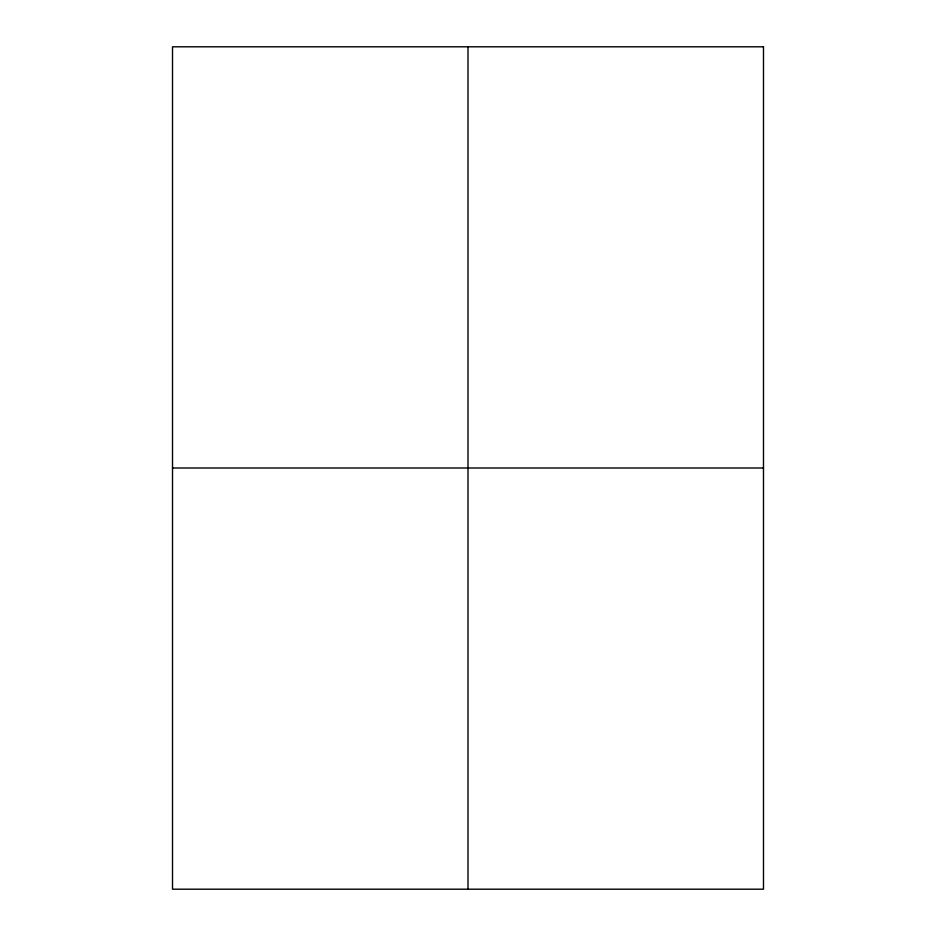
<?xml version="1.0" encoding="UTF-8"?>
<svg xmlns="http://www.w3.org/2000/svg" width="936" height="936" viewBox="0 0 936 936"><rect width="100%" height="100%" fill="white"/><g stroke="black" fill="none" stroke-linecap="round" stroke-linejoin="round"><path stroke-width="1.4" d="M172.516 468L763.483 468M468 46.8L468 889.2M763.483 46.8L172.516 46.8L172.516 889.2L763.483 889.2L763.483 46.8"/></g></svg>
